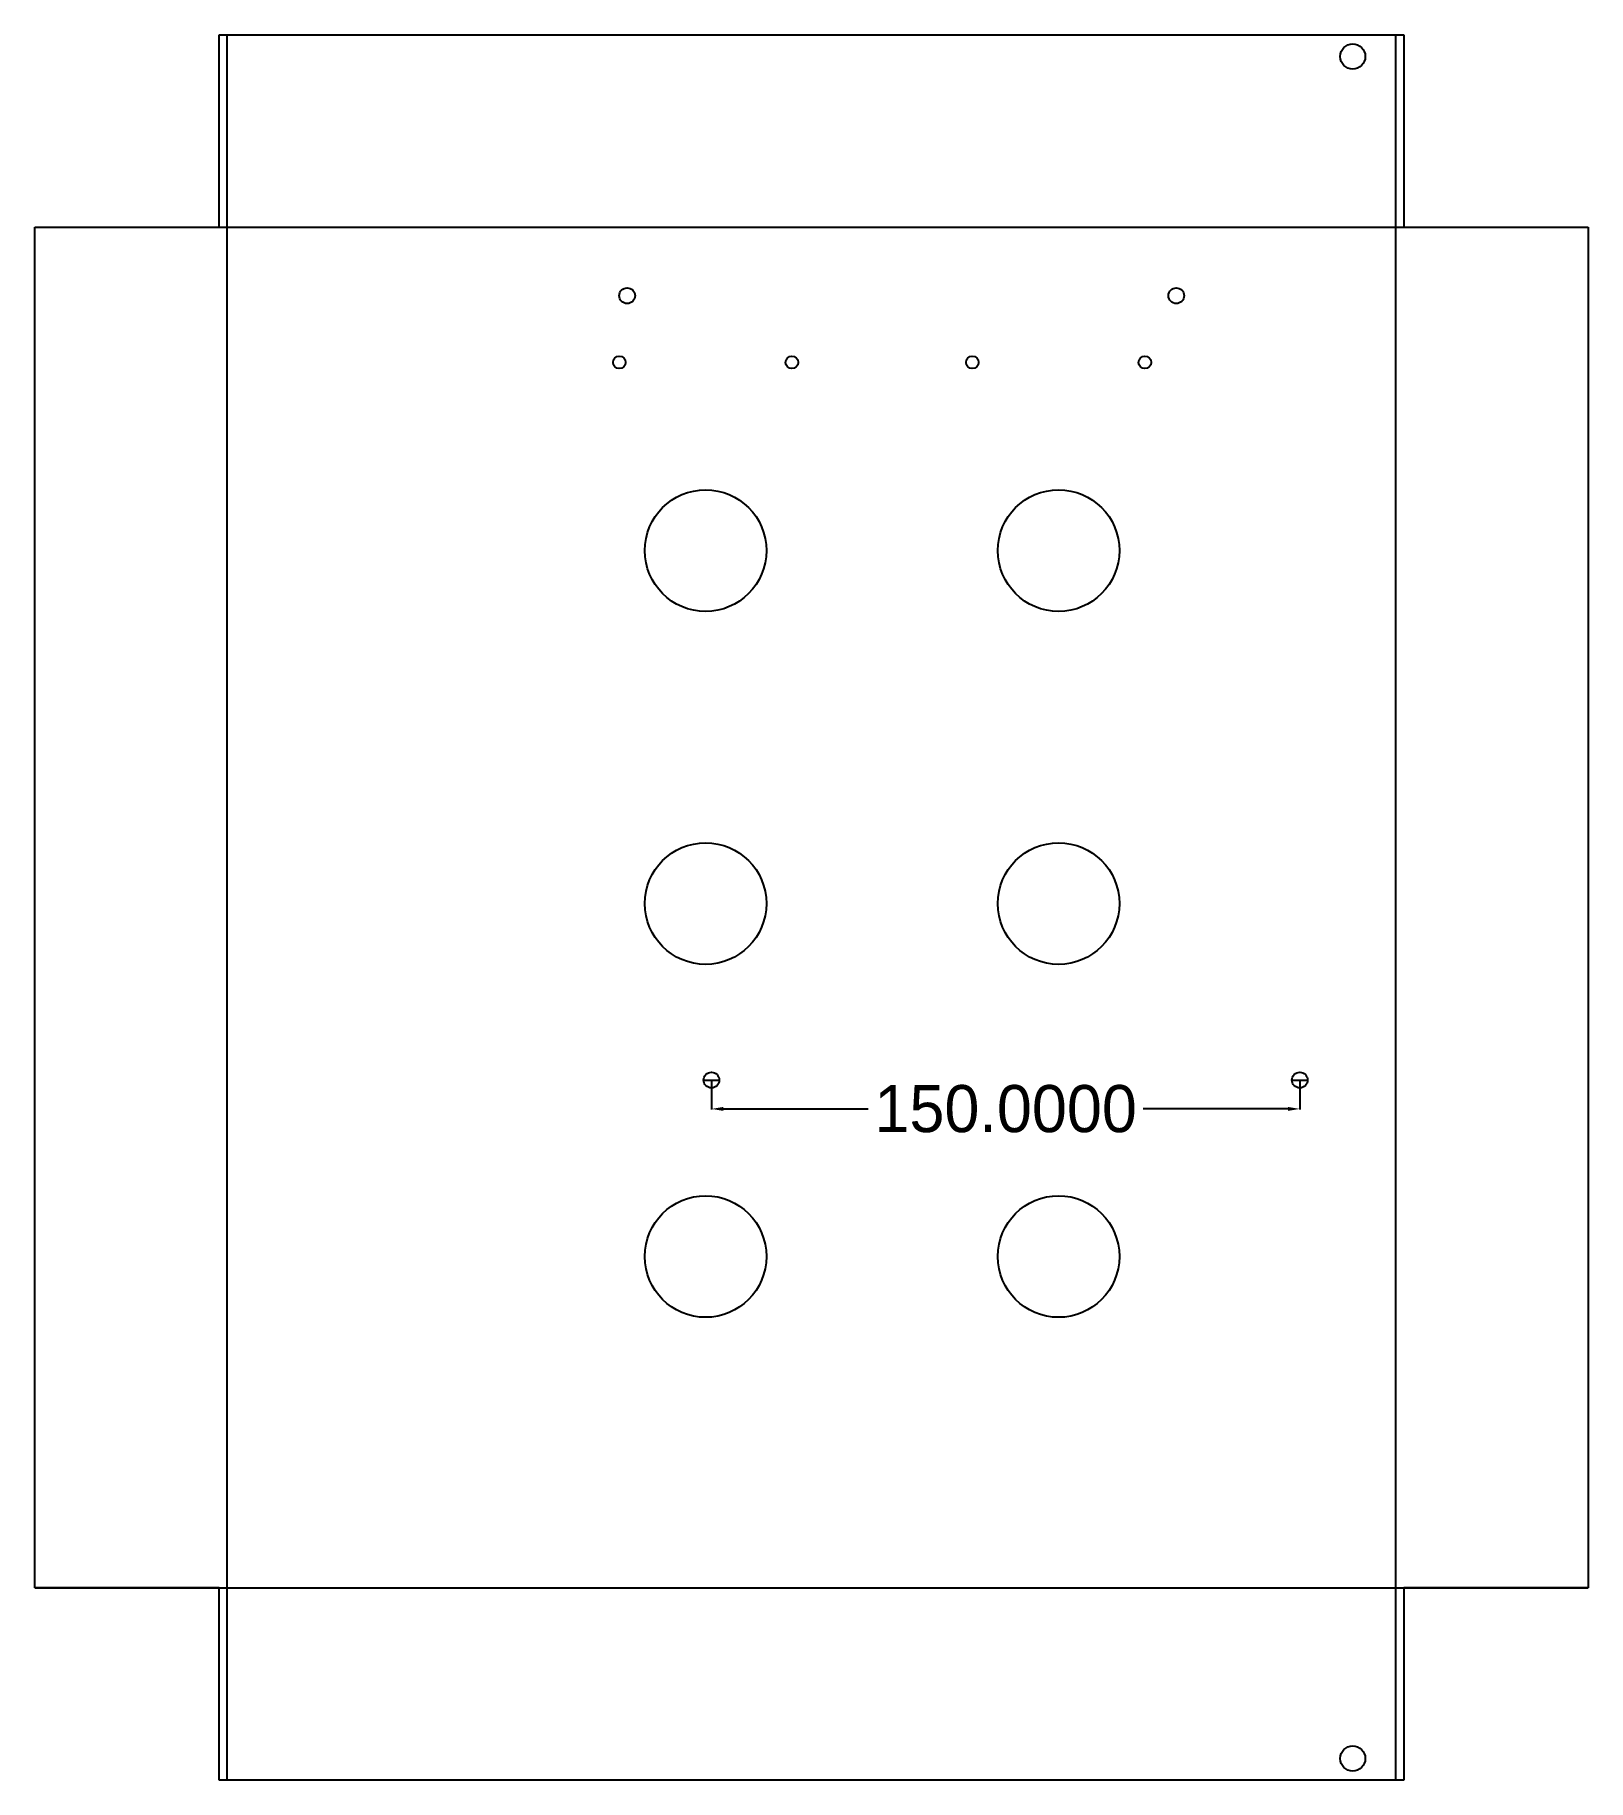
# Model space of a CAD drawing. Extents: x -1218 to -822, y 542 to 987.
import ezdxf

# ---------------------------------------------------------------- set-up
doc = ezdxf.new("R2010")
doc.units = 0
doc.header["$MEASUREMENT"] = 0
doc.header["$PDMODE"] = 35
doc.layers.get('0').update_dxf_attribs({"linetype": 'CONTINUOUS'})
doc.layers.get('DEFPOINTS').update_dxf_attribs({"linetype": 'CONTINUOUS'})
for name, color, linetype in [('BEND', 5, 'CONTINUOUS'), ('CHECK', 2, 'CONTINUOUS'), ('CUTTING', 3, 'CONTINUOUS'), ('MARKING', 211, 'CONTINUOUS')]:
    doc.layers.add(name, color=color, linetype=linetype)
doc.dimstyles.get("Standard").update_dxf_attribs({"dimtxt": 2.5, "dimasz": 2.5, "dimexe": 1.25, "dimexo": 0.625, "dimtad": 1, "dimtxsty": 'STANDARD', "dimcen": 2.5, "dimazin": 3, "dimtfac": 1, "dimtmove": 2, "dimatfit": 3})

# ---------------------------------------------------------------- blocks, each defined once
blk = doc.blocks.new('*D2')
at = {"color": 0, "lineweight": -2, "transparency": 16777216}
for p, q in [((-1045.15775, 720.18), (-1045.15775, 712.69811)), ((-895.15775, 720.18), (-895.15775, 712.69811)), ((-1042.15775, 712.87811), (-1005.24775, 712.87811)), ((-898.15775, 712.87811), (-935.06775, 712.87811))]:
    blk.add_line(p, q, dxfattribs=at)
at = {"color": 0, "transparency": 16777216}
for points in [[(-1042.15775, 713.37811), (-1042.15775, 712.37811), (-1045.15775, 712.87811)], [(-898.15775, 713.37811), (-898.15775, 712.37811), (-895.15775, 712.87811)]]:
    blk.add_solid(points, dxfattribs=at)
at = {"layer": 'DEFPOINTS', "color": 0, "transparency": 16777216}
for p in [(-1045.15775, 720.2425), (-895.15775, 720.2425), (-1045.15775, 712.87811)]:
    blk.add_point(p, dxfattribs=at)
at = {"color": 0, "transparency": 16777216, "insert": (-970.15775, 712.87811), "char_height": 12, "attachment_point": 5}
blk.add_mtext('\\A1;150.0000', dxfattribs=at)

msp = doc.modelspace()

# ---------------------------------------------------------------- linework, layer by layer
at = {"layer": 'BEND', "color": 5}
for p, q in [((-1168.65775, 541.7425), (-1168.65775, 986.7425)), ((-870.65775, 541.7425), (-870.65775, 986.7425)), ((-1217.65775, 937.7425), (-821.65775, 937.7425)), ((-1217.65775, 590.7425), (-821.65775, 590.7425))]:
    msp.add_line(p, q, dxfattribs=at)
at = {"layer": 'CUTTING', "color": 3}
for p, q in [((-1170.65775, 937.7425), (-1170.65775, 986.7425)), ((-1170.65775, 986.7425), (-868.65775, 986.7425)), ((-868.65775, 986.7425), (-868.65775, 937.7425)), ((-1217.65775, 590.7425), (-1217.65775, 937.7425)), ((-1217.65775, 937.7425), (-1170.65775, 937.7425)), ((-868.65775, 937.7425), (-821.65775, 937.7425)), ((-821.65775, 937.7425), (-821.65775, 590.7425)), ((-1170.65775, 590.7425), (-1217.65775, 590.7425)), ((-1170.65775, 541.7425), (-1170.65775, 590.7425)), ((-868.65775, 590.7425), (-868.65775, 541.7425)), ((-821.65775, 590.7425), (-868.65775, 590.7425)), ((-868.65775, 541.7425), (-1170.65775, 541.7425))]:
    msp.add_line(p, q, dxfattribs=at)
for centre, radius in [((-881.65775, 981.2425), 3.2), ((-1068.65775, 903.2425), 1.6), ((-1024.65775, 903.2425), 1.6), ((-978.65775, 903.2425), 1.6), ((-934.65775, 903.2425), 1.6), ((-1046.65775, 855.2425), 15.5), ((-956.65775, 855.2425), 15.5), ((-1046.65775, 765.2425), 15.5), ((-956.65775, 765.2425), 15.5), ((-1046.65775, 675.2425), 15.5), ((-956.65775, 675.2425), 15.5), ((-881.65775, 547.2425), 3.2)]:
    msp.add_circle(centre, radius, dxfattribs=at)
at = {"layer": 'MARKING', "color": 211}
for p, q in [((-1047.15775, 720.2425), (-1043.15775, 720.2425)), ((-897.15775, 720.2425), (-893.15775, 720.2425))]:
    msp.add_line(p, q, dxfattribs=at)
for centre in [(-1066.65775, 920.2425), (-926.65775, 920.2425), (-1045.15775, 720.2425), (-895.15775, 720.2425)]:
    msp.add_circle(centre, 2, dxfattribs=at)

# ---------------------------------------------------------------- dimensions: what is measured, and where the dimension line sits
at = {"layer": 'CHECK', "color": 2}
dim = msp.add_linear_dim(base=(-1045.15775, 712.87811), p1=(-895.15775, 720.2425), p2=(-1045.15775, 720.2425), angle=180, dimstyle='STANDARD', override={"dimtxt": 12, "dimasz": 3}, dxfattribs=at)
dim.commit()
dim.dimension.update_dxf_attribs({"geometry": '*D2', "text_midpoint": (-970.15775, 712.87811)})

doc.saveas('drawing.dxf')
